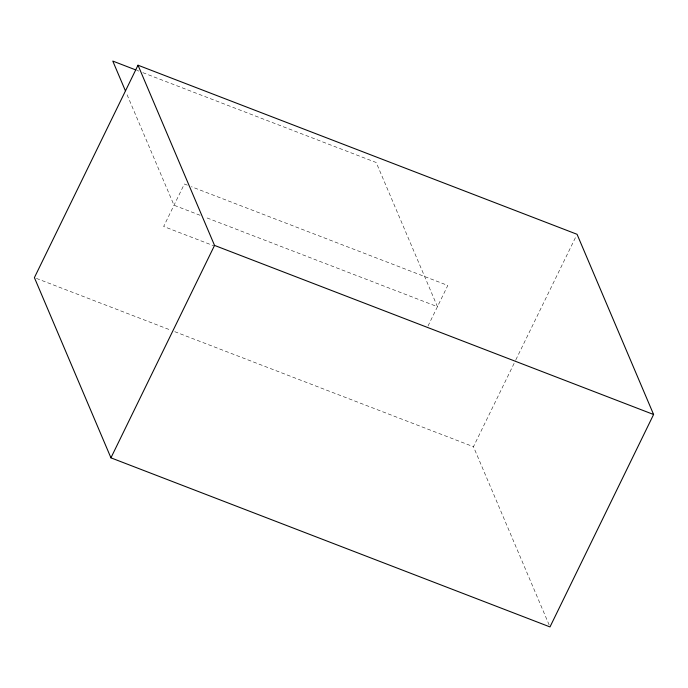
<?xml version="1.0" encoding="UTF-8"?>
<svg xmlns="http://www.w3.org/2000/svg" width="688" height="688" viewBox="0 0 688 688"><rect width="100%" height="100%" fill="white"/><g stroke="black" fill="none" stroke-linecap="round" stroke-linejoin="round"><path stroke-width="0.52" stroke-dasharray="3.44 2.58" d="M428.022 326L447.802 285.451L191.384 186.697M549.162 624.962L473.456 446.718L515.364 360.787M515.837 359.824L576.114 236.233M136.817 70.331L138.821 71.096M142.829 72.644L376.207 162.523L437.448 306.693L205.067 217.193M187.377 185.149L184.375 183.997L163.649 226.481L213.736 245.771M200.053 215.267L174.012 205.239L126.196 92.665M36.404 278.399L170.727 330.137M174.735 331.676L473.456 446.718"/><path stroke-width="1.03" d="M138.004 65.205L34.4 277.634L110.94 457.838L549.996 626.931L653.6 414.503L577.06 234.298L138.004 65.205L214.544 245.418L653.6 414.503M110.94 457.838L214.544 245.418M135.82 69.944L112.78 61.069L125.362 90.696"/></g></svg>
